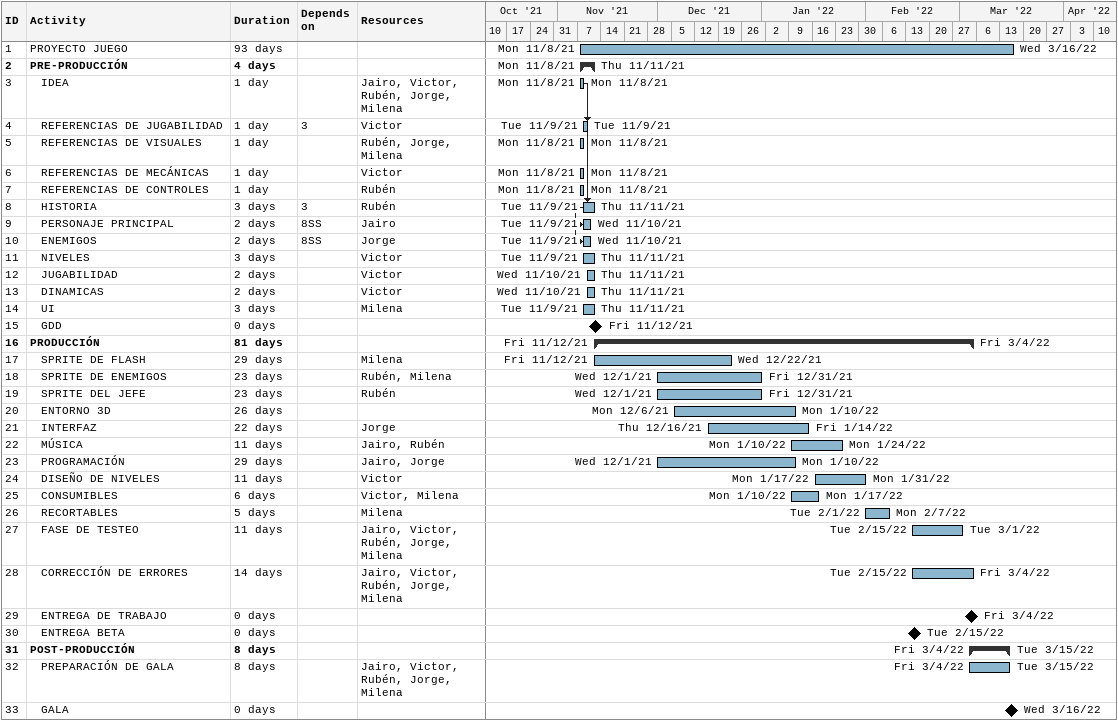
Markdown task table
| ID | Level | Task | Duration | Start | Finish | Predecessors | Resources |
|---|---|---|---|---|---|---|---|
| 1 | 1 | PROYECTO JUEGO | 93d | 2021-11-08 | 2022-03-16 |  |  |
| 2 | 1 | **PRE-PRODUCCIÓN** | 4d | 2021-11-08 | 2021-11-11 |  |  |
| 3 | 2 | IDEA | 1d | 2021-11-08 | 2021-11-08 |  | Jairo, Victor, Rubén, Jorge, Milena |
| 4 | 2 | REFERENCIAS DE JUGABILIDAD | 1d | 2021-11-09 | 2021-11-09 | 3 | Victor |
| 5 | 2 | REFERENCIAS DE VISUALES | 1d | 2021-11-08 | 2021-11-08 |  | Rubén, Jorge, Milena |
| 6 | 2 | REFERENCIAS DE MECÁNICAS | 1d | 2021-11-08 | 2021-11-08 |  | Victor |
| 7 | 2 | REFERENCIAS DE CONTROLES | 1d | 2021-11-08 | 2021-11-08 |  | Rubén |
| 8 | 2 | HISTORIA | 3d | 2021-11-09 | 2021-11-11 | 3 | Rubén |
| 9 | 2 | PERSONAJE PRINCIPAL | 2d | 2021-11-09 | 2021-11-10 | 8SS | Jairo |
| 10 | 2 | ENEMIGOS | 2d | 2021-11-09 | 2021-11-10 | 8SS | Jorge |
| 11 | 2 | NIVELES | 3d | 2021-11-09 | 2021-11-11 |  | Victor |
| 12 | 2 | JUGABILIDAD | 2d | 2021-11-10 | 2021-11-11 |  | Victor |
| 13 | 2 | DINAMICAS | 2d | 2021-11-10 | 2021-11-11 |  | Victor |
| 14 | 2 | UI | 3d | 2021-11-09 | 2021-11-11 |  | Milena |
| 15 | 2 | GDD | 0d | 2021-11-12 | 2021-11-12 |  |  |
| 16 | 1 | **PRODUCCIÓN** | 81d | 2021-11-12 | 2022-03-04 |  |  |
| 17 | 2 | SPRITE DE FLASH | 29d | 2021-11-12 | 2021-12-22 |  | Milena |
| 18 | 2 | SPRITE DE ENEMIGOS | 23d | 2021-12-01 | 2021-12-31 |  | Rubén, Milena |
| 19 | 2 | SPRITE DEL JEFE | 23d | 2021-12-01 | 2021-12-31 |  | Rubén |
| 20 | 2 | ENTORNO 3D | 26d | 2021-12-06 | 2022-01-10 |  |  |
| 21 | 2 | INTERFAZ | 22d | 2021-12-16 | 2022-01-14 |  | Jorge |
| 22 | 2 | MÚSICA | 11d | 2022-01-10 | 2022-01-24 |  | Jairo, Rubén |
| 23 | 2 | PROGRAMACIÓN | 29d | 2021-12-01 | 2022-01-10 |  | Jairo, Jorge |
| 24 | 2 | DISEÑO DE NIVELES | 11d | 2022-01-17 | 2022-01-31 |  | Victor |
| 25 | 2 | CONSUMIBLES | 6d | 2022-01-10 | 2022-01-17 |  | Victor, Milena |
| 26 | 2 | RECORTABLES | 5d | 2022-02-01 | 2022-02-07 |  | Milena |
| 27 | 2 | FASE DE TESTEO | 11d | 2022-02-15 | 2022-03-01 |  | Jairo, Victor, Rubén, Jorge, Milena |
| 28 | 2 | CORRECCIÓN DE ERRORES | 14d | 2022-02-15 | 2022-03-04 |  | Jairo, Victor, Rubén, Jorge, Milena |
| 29 | 2 | ENTREGA DE TRABAJO | 0d | 2022-03-04 | 2022-03-04 |  |  |
| 30 | 2 | ENTREGA BETA | 0d | 2022-02-15 | 2022-02-15 |  |  |
| 31 | 1 | **POST-PRODUCCIÓN** | 8d | 2022-03-04 | 2022-03-15 |  |  |
| 32 | 2 | PREPARACIÓN DE GALA | 8d | 2022-03-04 | 2022-03-15 |  | Jairo, Victor, Rubén, Jorge, Milena |
| 33 | 2 | GALA | 0d | 2022-03-16 | 2022-03-16 |  |  |
